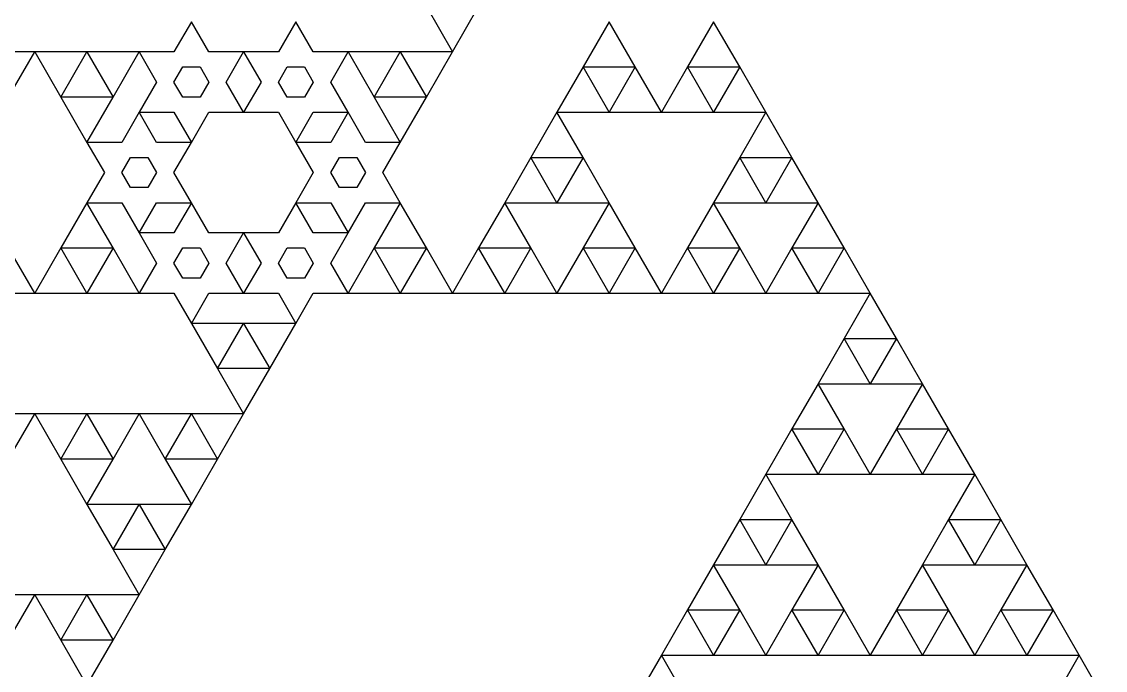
# Model space of a CAD drawing. Header units: metres. Extents: x -50 to 50, y -58 to 58.
# Drawn here: x -25.2 to -8.98, y -12.86 to -3.16 of the extents above; entities that cross this region are included whole.
import ezdxf

# ---------------------------------------------------------------- set-up
doc = ezdxf.new("R2010")
doc.units = ezdxf.units.M

msp = doc.modelspace()

# ---------------------------------------------------------------- linework, layer by layer
for p, q in [((-19.1406, -2.93184), (-18.75, -3.60841)), ((-18.75, -3.60841), (-18.3594, -2.93184)), ((-22.6562, -3.15739), (-22.9167, -3.60843)), ((-22.3958, -3.60843), (-22.6562, -3.15739)), ((-21.0938, -3.15739), (-21.3542, -3.60843)), ((-20.8333, -3.60843), (-21.0938, -3.15739)), ((-16.4062, -3.15739), (-16.7969, -3.83397)), ((-16.0156, -3.83397), (-16.4062, -3.15739)), ((-14.8438, -3.15739), (-15.2344, -3.83397)), ((-14.4531, -3.83397), (-14.8438, -3.15739)), ((-25, -3.60843), (-25.7812, -3.60843)), ((-25.3906, -4.285), (-25, -3.60843)), ((-24.2188, -3.60843), (-25, -3.60843)), ((-25, -3.60843), (-24.6094, -4.285)), ((-24.6094, -4.285), (-24.2188, -3.60843)), ((-23.4375, -3.60843), (-24.2188, -3.60843)), ((-24.2188, -3.60843), (-23.8281, -4.285)), ((-23.8281, -4.285), (-23.4375, -3.60843)), ((-22.9167, -3.60843), (-23.4375, -3.60843)), ((-23.4375, -3.60843), (-23.1771, -4.05948)), ((-21.875, -3.60843), (-22.3958, -3.60843)), ((-22.1354, -4.05948), (-21.875, -3.60843)), ((-21.3542, -3.60843), (-21.875, -3.60843)), ((-21.875, -3.60843), (-21.6146, -4.05948)), ((-20.3125, -3.60843), (-20.8333, -3.60843)), ((-20.5729, -4.05948), (-20.3125, -3.60843)), ((-19.5312, -3.60843), (-20.3125, -3.60843)), ((-20.3125, -3.60843), (-19.9219, -4.285)), ((-19.9219, -4.285), (-19.5312, -3.60843)), ((-18.75, -3.60843), (-19.5312, -3.60843)), ((-19.5312, -3.60843), (-19.1406, -4.285)), ((-19.1406, -4.285), (-18.75, -3.60843)), ((-22.9167, -4.05948), (-22.7865, -3.83397)), ((-22.7865, -3.83397), (-22.526, -3.83397)), ((-22.526, -3.83397), (-22.3958, -4.05948)), ((-21.3542, -4.05948), (-21.224, -3.83397)), ((-21.224, -3.83397), (-20.9635, -3.83397)), ((-20.9635, -3.83397), (-20.8333, -4.05948)), ((-16.7969, -3.83397), (-17.1875, -4.51054)), ((-16.7969, -3.83397), (-16.0156, -3.83397)), ((-16.4062, -4.51054), (-16.7969, -3.83397)), ((-16.0156, -3.83397), (-16.4062, -4.51054)), ((-15.625, -4.51054), (-16.0156, -3.83397)), ((-15.2344, -3.83397), (-15.625, -4.51054)), ((-15.2344, -3.83397), (-14.4531, -3.83397)), ((-14.8438, -4.51054), (-15.2344, -3.83397)), ((-14.4531, -3.83397), (-14.8438, -4.51054)), ((-14.0625, -4.51054), (-14.4531, -3.83397)), ((-23.1771, -4.05948), (-23.4375, -4.51054)), ((-22.7865, -4.285), (-22.9167, -4.05948)), ((-22.3958, -4.05948), (-22.526, -4.285)), ((-21.875, -4.51054), (-22.1354, -4.05948)), ((-21.6146, -4.05948), (-21.875, -4.51054)), ((-21.224, -4.285), (-21.3542, -4.05948)), ((-20.8333, -4.05948), (-20.9635, -4.285)), ((-20.3125, -4.51054), (-20.5729, -4.05948)), ((-23.8281, -4.285), (-24.6094, -4.285)), ((-24.6094, -4.285), (-24.2188, -4.96158)), ((-24.2188, -4.96158), (-23.8281, -4.285)), ((-22.526, -4.285), (-22.7865, -4.285)), ((-20.9635, -4.285), (-21.224, -4.285)), ((-19.1406, -4.285), (-19.9219, -4.285)), ((-19.9219, -4.285), (-19.5312, -4.96158)), ((-19.5312, -4.96158), (-19.1406, -4.285)), ((-23.4375, -4.51056), (-23.6979, -4.96159)), ((-23.4375, -4.51054), (-22.9167, -4.51054)), ((-23.1771, -4.96159), (-23.4375, -4.51056)), ((-22.9167, -4.51054), (-22.6562, -4.96158)), ((-22.6562, -4.96158), (-22.3958, -4.51054)), ((-22.3958, -4.51054), (-21.875, -4.51054)), ((-21.875, -4.51054), (-21.3542, -4.51054)), ((-21.3542, -4.51054), (-21.0938, -4.96158)), ((-21.0938, -4.96158), (-20.8333, -4.51054)), ((-20.8333, -4.51054), (-20.3125, -4.51054)), ((-20.3125, -4.51056), (-20.5729, -4.96159)), ((-20.0521, -4.96159), (-20.3125, -4.51056)), ((-17.1875, -4.51056), (-17.5781, -5.18713)), ((-17.1875, -4.51054), (-16.4062, -4.51054)), ((-16.7969, -5.18713), (-17.1875, -4.51056)), ((-16.4062, -4.51054), (-15.625, -4.51054)), ((-15.625, -4.51054), (-14.8438, -4.51054)), ((-14.8438, -4.51054), (-14.0625, -4.51054)), ((-14.0625, -4.51056), (-14.4531, -5.18713)), ((-13.6719, -5.18713), (-14.0625, -4.51056)), ((-23.6979, -4.96159), (-24.2188, -4.96159)), ((-24.2188, -4.96159), (-23.9583, -5.41266)), ((-22.6562, -4.96159), (-23.1771, -4.96159)), ((-22.9167, -5.41266), (-22.6562, -4.96159)), ((-20.5729, -4.96159), (-21.0938, -4.96159)), ((-21.0938, -4.96159), (-20.8333, -5.41266)), ((-19.5312, -4.96159), (-20.0521, -4.96159)), ((-19.7917, -5.41266), (-19.5312, -4.96159)), ((-23.6979, -5.41266), (-23.5677, -5.18713)), ((-23.5677, -5.18713), (-23.3073, -5.18713)), ((-23.3073, -5.18713), (-23.1771, -5.41266)), ((-20.5729, -5.41266), (-20.4427, -5.18713)), ((-20.4427, -5.18713), (-20.1823, -5.18713)), ((-20.1823, -5.18713), (-20.0521, -5.41266)), ((-17.5781, -5.18713), (-17.9688, -5.86371)), ((-17.5781, -5.18713), (-16.7969, -5.18713)), ((-17.1875, -5.86371), (-17.5781, -5.18713)), ((-16.7969, -5.18713), (-17.1875, -5.86371)), ((-16.4062, -5.86371), (-16.7969, -5.18713)), ((-14.4531, -5.18713), (-14.8438, -5.86371)), ((-14.4531, -5.18713), (-13.6719, -5.18713)), ((-14.0625, -5.86371), (-14.4531, -5.18713)), ((-13.6719, -5.18713), (-14.0625, -5.86371)), ((-13.2812, -5.86371), (-13.6719, -5.18713)), ((-23.9583, -5.41266), (-24.2188, -5.86371)), ((-23.5677, -5.63817), (-23.6979, -5.41266)), ((-23.1771, -5.41266), (-23.3073, -5.63817)), ((-22.6562, -5.86371), (-22.9167, -5.41266)), ((-20.8333, -5.41266), (-21.0938, -5.86371)), ((-20.4427, -5.63817), (-20.5729, -5.41266)), ((-20.0521, -5.41266), (-20.1823, -5.63817)), ((-19.5312, -5.86371), (-19.7917, -5.41266)), ((-23.3073, -5.63817), (-23.5677, -5.63817)), ((-20.1823, -5.63817), (-20.4427, -5.63817)), ((-24.2188, -5.86372), (-24.6094, -6.5403)), ((-24.2188, -5.86371), (-23.6979, -5.86371)), ((-23.8281, -6.5403), (-24.2188, -5.86372)), ((-23.6979, -5.86371), (-23.4375, -6.31474)), ((-23.4375, -6.31474), (-23.1771, -5.86371)), ((-23.1771, -5.86371), (-22.6562, -5.86371)), ((-22.6562, -5.86372), (-22.9167, -6.31476)), ((-22.3958, -6.31476), (-22.6562, -5.86372)), ((-21.0938, -5.86372), (-21.3542, -6.31476)), ((-21.0938, -5.86371), (-20.5729, -5.86371)), ((-20.8333, -6.31476), (-21.0938, -5.86372)), ((-20.5729, -5.86371), (-20.3125, -6.31474)), ((-20.3125, -6.31474), (-20.0521, -5.86371)), ((-20.0521, -5.86371), (-19.5312, -5.86371)), ((-19.5312, -5.86372), (-19.9219, -6.5403)), ((-19.1406, -6.5403), (-19.5312, -5.86372)), ((-17.9688, -5.86372), (-18.3594, -6.5403)), ((-17.9688, -5.86371), (-17.1875, -5.86371)), ((-17.5781, -6.5403), (-17.9688, -5.86372)), ((-17.1875, -5.86371), (-16.4062, -5.86371)), ((-16.4062, -5.86372), (-16.7969, -6.5403)), ((-16.0156, -6.5403), (-16.4062, -5.86372)), ((-14.8438, -5.86372), (-15.2344, -6.5403)), ((-14.8438, -5.86371), (-14.0625, -5.86371)), ((-14.4531, -6.5403), (-14.8438, -5.86372)), ((-14.0625, -5.86371), (-13.2812, -5.86371)), ((-13.2812, -5.86372), (-13.6719, -6.5403)), ((-12.8906, -6.5403), (-13.2812, -5.86372)), ((-22.9167, -6.31476), (-23.4375, -6.31476)), ((-23.4375, -6.31476), (-23.1771, -6.76581)), ((-21.875, -6.31476), (-22.3958, -6.31476)), ((-22.1354, -6.76581), (-21.875, -6.31476)), ((-21.3542, -6.31476), (-21.875, -6.31476)), ((-21.875, -6.31476), (-21.6146, -6.76581)), ((-20.3125, -6.31476), (-20.8333, -6.31476)), ((-20.5729, -6.76581), (-20.3125, -6.31476)), ((-25, -7.21687), (-25.3906, -6.5403)), ((-24.6094, -6.5403), (-25, -7.21687)), ((-24.6094, -6.5403), (-23.8281, -6.5403)), ((-24.2188, -7.21687), (-24.6094, -6.5403)), ((-23.8281, -6.5403), (-24.2188, -7.21687)), ((-23.4375, -7.21687), (-23.8281, -6.5403)), ((-22.9167, -6.76581), (-22.7865, -6.5403)), ((-22.7865, -6.5403), (-22.526, -6.5403)), ((-22.526, -6.5403), (-22.3958, -6.76581)), ((-21.3542, -6.76581), (-21.224, -6.5403)), ((-21.224, -6.5403), (-20.9635, -6.5403)), ((-20.9635, -6.5403), (-20.8333, -6.76581)), ((-19.9219, -6.5403), (-20.3125, -7.21687)), ((-19.9219, -6.5403), (-19.1406, -6.5403)), ((-19.5312, -7.21687), (-19.9219, -6.5403)), ((-19.1406, -6.5403), (-19.5312, -7.21687)), ((-18.75, -7.21687), (-19.1406, -6.5403)), ((-18.3594, -6.5403), (-18.75, -7.21687)), ((-18.3594, -6.5403), (-17.5781, -6.5403)), ((-17.9688, -7.21687), (-18.3594, -6.5403)), ((-17.5781, -6.5403), (-17.9688, -7.21687)), ((-17.1875, -7.21687), (-17.5781, -6.5403)), ((-16.7969, -6.5403), (-17.1875, -7.21687)), ((-16.7969, -6.5403), (-16.0156, -6.5403)), ((-16.4062, -7.21687), (-16.7969, -6.5403)), ((-16.0156, -6.5403), (-16.4062, -7.21687)), ((-15.625, -7.21687), (-16.0156, -6.5403)), ((-15.2344, -6.5403), (-15.625, -7.21687)), ((-15.2344, -6.5403), (-14.4531, -6.5403)), ((-14.8438, -7.21687), (-15.2344, -6.5403)), ((-14.4531, -6.5403), (-14.8438, -7.21687)), ((-14.0625, -7.21687), (-14.4531, -6.5403)), ((-13.6719, -6.5403), (-14.0625, -7.21687)), ((-13.6719, -6.5403), (-12.8906, -6.5403)), ((-13.2812, -7.21687), (-13.6719, -6.5403)), ((-12.8906, -6.5403), (-13.2812, -7.21687)), ((-12.5, -7.21687), (-12.8906, -6.5403)), ((-23.1771, -6.76581), (-23.4375, -7.21687)), ((-22.7865, -6.99133), (-22.9167, -6.76581)), ((-22.3958, -6.76581), (-22.526, -6.99133)), ((-21.875, -7.21687), (-22.1354, -6.76581)), ((-21.6146, -6.76581), (-21.875, -7.21687)), ((-21.224, -6.99133), (-21.3542, -6.76581)), ((-20.8333, -6.76581), (-20.9635, -6.99133)), ((-20.3125, -7.21687), (-20.5729, -6.76581)), ((-22.526, -6.99133), (-22.7865, -6.99133)), ((-20.9635, -6.99133), (-21.224, -6.99133)), ((-25.7812, -7.21687), (-25, -7.21687)), ((-25, -7.21687), (-24.2188, -7.21687)), ((-24.2188, -7.21687), (-23.4375, -7.21687)), ((-23.4375, -7.21687), (-22.9167, -7.21687)), ((-22.9167, -7.21687), (-22.6562, -7.66791)), ((-22.6562, -7.66791), (-22.3958, -7.21687)), ((-22.3958, -7.21687), (-21.875, -7.21687)), ((-21.875, -7.21687), (-21.3542, -7.21687)), ((-21.3542, -7.21687), (-21.0938, -7.66791)), ((-21.0938, -7.66791), (-20.8333, -7.21687)), ((-20.8333, -7.21687), (-20.3125, -7.21687)), ((-20.3125, -7.21687), (-19.5312, -7.21687)), ((-19.5312, -7.21687), (-18.75, -7.21687)), ((-18.75, -7.21687), (-17.9688, -7.21687)), ((-17.9688, -7.21687), (-17.1875, -7.21687)), ((-17.1875, -7.21687), (-16.4062, -7.21687)), ((-16.4062, -7.21687), (-15.625, -7.21687)), ((-15.625, -7.21687), (-14.8438, -7.21687)), ((-14.8438, -7.21687), (-14.0625, -7.21687)), ((-14.0625, -7.21687), (-13.2812, -7.21687)), ((-13.2812, -7.21687), (-12.5, -7.21687)), ((-12.5, -7.21689), (-12.8906, -7.89346)), ((-12.1094, -7.89346), (-12.5, -7.21689)), ((-21.875, -7.66792), (-22.6562, -7.66792)), ((-22.6562, -7.66792), (-22.2656, -8.3445)), ((-22.2656, -8.3445), (-21.875, -7.66792)), ((-21.0938, -7.66792), (-21.875, -7.66792)), ((-21.875, -7.66792), (-21.4844, -8.3445)), ((-21.4844, -8.3445), (-21.0938, -7.66792)), ((-12.8906, -7.89346), (-13.2812, -8.57004)), ((-12.8906, -7.89346), (-12.1094, -7.89346)), ((-12.5, -8.57004), (-12.8906, -7.89346)), ((-12.1094, -7.89346), (-12.5, -8.57004)), ((-11.7188, -8.57004), (-12.1094, -7.89346)), ((-21.4844, -8.3445), (-22.2656, -8.3445)), ((-22.2656, -8.3445), (-21.875, -9.02107)), ((-21.875, -9.02107), (-21.4844, -8.3445)), ((-13.2812, -8.57005), (-13.6719, -9.24663)), ((-13.2812, -8.57004), (-12.5, -8.57004)), ((-12.8906, -9.24663), (-13.2812, -8.57005)), ((-12.5, -8.57004), (-11.7188, -8.57004)), ((-11.7188, -8.57005), (-12.1094, -9.24663)), ((-11.3281, -9.24663), (-11.7188, -8.57005)), ((-25, -9.02109), (-25.7812, -9.02109)), ((-25.3906, -9.69766), (-25, -9.02109)), ((-24.2188, -9.02109), (-25, -9.02109)), ((-25, -9.02109), (-24.6094, -9.69766)), ((-24.6094, -9.69766), (-24.2188, -9.02109)), ((-23.4375, -9.02109), (-24.2188, -9.02109)), ((-24.2188, -9.02109), (-23.8281, -9.69766)), ((-23.8281, -9.69766), (-23.4375, -9.02109)), ((-22.6562, -9.02109), (-23.4375, -9.02109)), ((-23.4375, -9.02109), (-23.0469, -9.69766)), ((-23.0469, -9.69766), (-22.6562, -9.02109)), ((-21.875, -9.02109), (-22.6562, -9.02109)), ((-22.6562, -9.02109), (-22.2656, -9.69766)), ((-22.2656, -9.69766), (-21.875, -9.02109)), ((-13.6719, -9.24663), (-14.0625, -9.9232)), ((-13.6719, -9.24663), (-12.8906, -9.24663)), ((-13.2812, -9.9232), (-13.6719, -9.24663)), ((-12.8906, -9.24663), (-13.2812, -9.9232)), ((-12.5, -9.9232), (-12.8906, -9.24663)), ((-12.1094, -9.24663), (-12.5, -9.9232)), ((-12.1094, -9.24663), (-11.3281, -9.24663)), ((-11.7188, -9.9232), (-12.1094, -9.24663)), ((-11.3281, -9.24663), (-11.7188, -9.9232)), ((-10.9375, -9.9232), (-11.3281, -9.24663)), ((-23.8281, -9.69766), (-24.6094, -9.69766)), ((-24.6094, -9.69766), (-24.2188, -10.3742)), ((-24.2188, -10.3742), (-23.8281, -9.69766)), ((-22.2656, -9.69766), (-23.0469, -9.69766)), ((-23.0469, -9.69766), (-22.6562, -10.3742)), ((-22.6562, -10.3742), (-22.2656, -9.69766)), ((-14.0625, -9.92322), (-14.4531, -10.5998)), ((-14.0625, -9.9232), (-13.2812, -9.9232)), ((-13.6719, -10.5998), (-14.0625, -9.92322)), ((-13.2812, -9.9232), (-12.5, -9.9232)), ((-12.5, -9.9232), (-11.7188, -9.9232)), ((-11.7188, -9.9232), (-10.9375, -9.9232)), ((-10.9375, -9.92322), (-11.3281, -10.5998)), ((-10.5469, -10.5998), (-10.9375, -9.92322)), ((-23.4375, -10.3743), (-24.2188, -10.3743)), ((-24.2188, -10.3743), (-23.8281, -11.0508)), ((-23.8281, -11.0508), (-23.4375, -10.3743)), ((-22.6562, -10.3743), (-23.4375, -10.3743)), ((-23.4375, -10.3743), (-23.0469, -11.0508)), ((-23.0469, -11.0508), (-22.6562, -10.3743)), ((-14.4531, -10.5998), (-14.8438, -11.2764)), ((-14.4531, -10.5998), (-13.6719, -10.5998)), ((-14.0625, -11.2764), (-14.4531, -10.5998)), ((-13.6719, -10.5998), (-14.0625, -11.2764)), ((-13.2812, -11.2764), (-13.6719, -10.5998)), ((-11.3281, -10.5998), (-11.7188, -11.2764)), ((-11.3281, -10.5998), (-10.5469, -10.5998)), ((-10.9375, -11.2764), (-11.3281, -10.5998)), ((-10.5469, -10.5998), (-10.9375, -11.2764)), ((-10.1562, -11.2764), (-10.5469, -10.5998)), ((-23.0469, -11.0508), (-23.8281, -11.0508)), ((-23.8281, -11.0508), (-23.4375, -11.7274)), ((-23.4375, -11.7274), (-23.0469, -11.0508)), ((-14.8438, -11.2764), (-15.2344, -11.953)), ((-14.8438, -11.2764), (-14.0625, -11.2764)), ((-14.4531, -11.953), (-14.8438, -11.2764)), ((-14.0625, -11.2764), (-13.2812, -11.2764)), ((-13.2812, -11.2764), (-13.6719, -11.953)), ((-12.8906, -11.953), (-13.2812, -11.2764)), ((-11.7188, -11.2764), (-12.1094, -11.953)), ((-11.7188, -11.2764), (-10.9375, -11.2764)), ((-11.3281, -11.953), (-11.7188, -11.2764)), ((-10.9375, -11.2764), (-10.1562, -11.2764)), ((-10.1562, -11.2764), (-10.5469, -11.953)), ((-9.76562, -11.953), (-10.1562, -11.2764)), ((-25, -11.7274), (-25.7812, -11.7274)), ((-25.3906, -12.404), (-25, -11.7274)), ((-24.2188, -11.7274), (-25, -11.7274)), ((-25, -11.7274), (-24.6094, -12.404)), ((-24.6094, -12.404), (-24.2188, -11.7274)), ((-23.4375, -11.7274), (-24.2188, -11.7274)), ((-24.2188, -11.7274), (-23.8281, -12.404)), ((-23.8281, -12.404), (-23.4375, -11.7274)), ((-15.2344, -11.953), (-15.625, -12.6295)), ((-15.2344, -11.953), (-14.4531, -11.953)), ((-14.8438, -12.6295), (-15.2344, -11.953)), ((-14.4531, -11.953), (-14.8438, -12.6295)), ((-14.0625, -12.6295), (-14.4531, -11.953)), ((-13.6719, -11.953), (-14.0625, -12.6295)), ((-13.6719, -11.953), (-12.8906, -11.953)), ((-13.2812, -12.6295), (-13.6719, -11.953)), ((-12.8906, -11.953), (-13.2812, -12.6295)), ((-12.5, -12.6295), (-12.8906, -11.953)), ((-12.1094, -11.953), (-12.5, -12.6295)), ((-12.1094, -11.953), (-11.3281, -11.953)), ((-11.7188, -12.6295), (-12.1094, -11.953)), ((-11.3281, -11.953), (-11.7188, -12.6295)), ((-10.9375, -12.6295), (-11.3281, -11.953)), ((-10.5469, -11.953), (-10.9375, -12.6295)), ((-10.5469, -11.953), (-9.76562, -11.953)), ((-10.1562, -12.6295), (-10.5469, -11.953)), ((-9.76562, -11.953), (-10.1562, -12.6295)), ((-9.375, -12.6295), (-9.76562, -11.953)), ((-23.8281, -12.404), (-24.6094, -12.404)), ((-24.6094, -12.404), (-24.2188, -13.0806)), ((-24.2188, -13.0806), (-23.8281, -12.404)), ((-15.625, -12.6295), (-16.0156, -13.3061)), ((-15.625, -12.6295), (-14.8438, -12.6295)), ((-15.2344, -13.3061), (-15.625, -12.6295)), ((-14.8438, -12.6295), (-14.0625, -12.6295)), ((-14.0625, -12.6295), (-13.2812, -12.6295)), ((-13.2812, -12.6295), (-12.5, -12.6295)), ((-12.5, -12.6295), (-11.7188, -12.6295)), ((-11.7188, -12.6295), (-10.9375, -12.6295)), ((-10.9375, -12.6295), (-10.1562, -12.6295)), ((-10.1562, -12.6295), (-9.375, -12.6295)), ((-9.375, -12.6295), (-9.76562, -13.3061)), ((-8.98438, -13.3061), (-9.375, -12.6295))]:
    msp.add_line(p, q)

doc.saveas('drawing.dxf')
